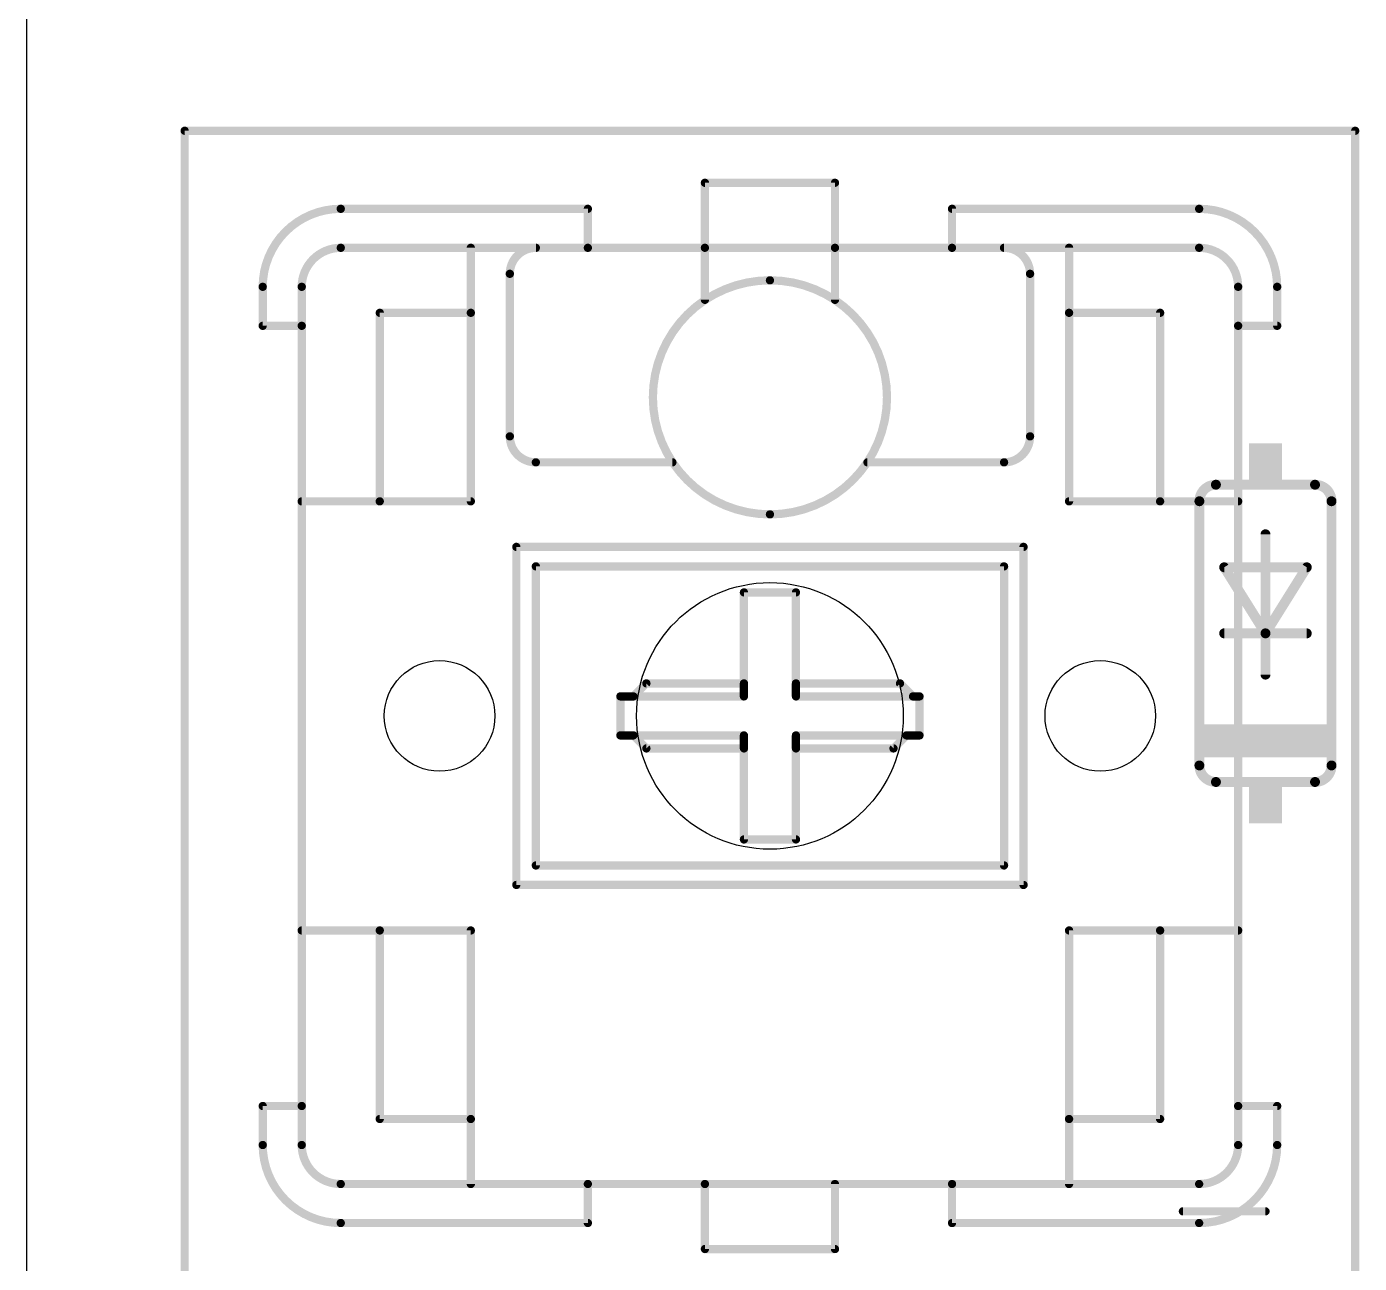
# Model space of a CAD drawing. Extents: x 0 to 155, y -1 to 106.
# Drawn here: x 0 to 20.49, y 34.76 to 53.78 of the extents above; entities that cross this region are included whole.
import ezdxf

# ---------------------------------------------------------------- set-up
doc = ezdxf.new("R2010")
doc.units = 0
doc.layers.add('20', color=7, linetype='CONTINUOUS')
doc.layers.add('21', color=253, linetype='CONTINUOUS')

# ---------------------------------------------------------------- blocks, each defined once
blk = doc.blocks.new('RECT')
blk.add_solid([(-0.5, -0.5), (0.5, -0.5), (-0.5, 0.5), (0.5, 0.5)])

msp = doc.modelspace()

# ---------------------------------------------------------------- linework, layer by layer
at = {"layer": '20'}
msp.add_line((0, 106.35), (0, -1.27), dxfattribs=at)
for centre, radius in [((11.43, 43.18), 2.05), ((6.35, 43.18), 0.85), ((16.51, 43.18), 0.85)]:
    msp.add_circle(centre, radius, dxfattribs=at)
at = {"layer": '21'}
for points, const_width in [([(2.4618, 52.18, 1), (2.3982, 52.18)], 0.0635), ([(2.43, 52.2118, 1), (2.43, 52.1482)], 0.0635), ([(20.4617, 52.18, 1), (20.3983, 52.18)], 0.0635), ([(20.43, 52.1482, 1), (20.43, 52.2118)], 0.0635), ([(10.4618, 51.38, 1), (10.3982, 51.38)], 0.0635), ([(10.43, 51.4118, 1), (10.43, 51.3483)], 0.0635), ([(12.4618, 51.38, 1), (12.3982, 51.38)], 0.0635), ([(12.43, 51.3483, 1), (12.43, 51.4118)], 0.0635), ([(4.83, 50.98, 0.4142), (3.63, 49.78)], 0.127), ([(4.83, 51.0118, 1), (4.83, 50.9483)], 0.0635), ([(4.83, 50.9483, 1), (4.83, 51.0118)], 0.0635), ([(8.6618, 50.98, 1), (8.5983, 50.98)], 0.0635), ([(8.63, 50.9483, 1), (8.63, 51.0118)], 0.0635), ([(14.2618, 50.98, 1), (14.1982, 50.98)], 0.0635), ([(14.23, 51.0118, 1), (14.23, 50.9483)], 0.0635), ([(18.03, 51.0118, 1), (18.03, 50.9483)], 0.0635), ([(19.23, 49.78, 0.4142), (18.03, 50.98)], 0.127), ([(18.03, 50.9483, 1), (18.03, 51.0118)], 0.0635), ([(4.83, 50.38, 0.4142), (4.23, 49.78)], 0.127), ([(4.83, 50.4118, 1), (4.83, 50.3483)], 0.0635), ([(4.83, 50.3483, 1), (4.83, 50.4118)], 0.0635), ([(6.8617, 50.38, 1), (6.7983, 50.38)], 0.0635), ([(7.83, 50.38, 0.4142), (7.43, 49.98)], 0.127), ([(7.83, 50.3483, 1), (7.83, 50.4118)], 0.0635), ([(8.63, 50.4118, 1), (8.63, 50.3483)], 0.0635), ([(8.63, 50.3483, 1), (8.63, 50.4118)], 0.0635), ([(10.4618, 50.38, 1), (10.3982, 50.38)], 0.0635), ([(10.43, 50.4118, 1), (10.43, 50.3483)], 0.0635), ([(10.43, 50.3483, 1), (10.43, 50.4118)], 0.0635), ([(12.4618, 50.38, 1), (12.3982, 50.38)], 0.0635), ([(12.43, 50.4118, 1), (12.43, 50.3483)], 0.0635), ([(12.43, 50.3483, 1), (12.43, 50.4118)], 0.0635), ([(14.23, 50.4118, 1), (14.23, 50.3483)], 0.0635), ([(14.23, 50.3483, 1), (14.23, 50.4118)], 0.0635), ([(15.03, 50.4118, 1), (15.03, 50.3483)], 0.0635), ([(15.43, 49.98, 0.4142), (15.03, 50.38)], 0.127), ([(16.0617, 50.38, 1), (15.9983, 50.38)], 0.0635), ([(18.03, 50.4118, 1), (18.03, 50.3483)], 0.0635), ([(18.63, 49.78, 0.4142), (18.03, 50.38)], 0.127), ([(18.03, 50.3483, 1), (18.03, 50.4118)], 0.0635), ([(8.5983, 50.38, 1), (8.6618, 50.38)], 0.0635), ([(10.3982, 50.38, 1), (10.4618, 50.38)], 0.0635), ([(12.3982, 50.38, 1), (12.4618, 50.38)], 0.0635), ([(14.1982, 50.38, 1), (14.2618, 50.38)], 0.0635), ([(7.4618, 49.98, 1), (7.3983, 49.98)], 0.0635), ([(7.3983, 49.98, 1), (7.4618, 49.98)], 0.0635), ([(15.4618, 49.98, 1), (15.3983, 49.98)], 0.0635), ([(15.3983, 49.98, 1), (15.4618, 49.98)], 0.0635), ([(3.6618, 49.78, 1), (3.5983, 49.78)], 0.0635), ([(3.5983, 49.78, 1), (3.6618, 49.78)], 0.0635), ([(4.2618, 49.78, 1), (4.1983, 49.78)], 0.0635), ([(4.1983, 49.78, 1), (4.2618, 49.78)], 0.0635), ([(11.43, 49.88, 1), (11.43, 46.28)], 0.127), ([(11.43, 49.9118, 1), (11.43, 49.8483)], 0.0635), ([(11.43, 46.28, 1), (11.43, 49.88)], 0.127), ([(11.43, 49.8483, 1), (11.43, 49.9118)], 0.0635), ([(18.6618, 49.78, 1), (18.5983, 49.78)], 0.0635), ([(18.5983, 49.78, 1), (18.6618, 49.78)], 0.0635), ([(19.2617, 49.78, 1), (19.1983, 49.78)], 0.0635), ([(19.1983, 49.78, 1), (19.2617, 49.78)], 0.0635), ([(10.3982, 49.58, 1), (10.4618, 49.58)], 0.0635), ([(12.3982, 49.58, 1), (12.4618, 49.58)], 0.0635), ([(5.43, 49.4118, 1), (5.43, 49.3483)], 0.0635), ([(5.4618, 49.38, 1), (5.3983, 49.38)], 0.0635), ([(6.8617, 49.38, 1), (6.7983, 49.38)], 0.0635), ([(6.7983, 49.38, 1), (6.8617, 49.38)], 0.0635), ([(6.83, 49.3483, 1), (6.83, 49.4118)], 0.0635), ([(16.03, 49.4118, 1), (16.03, 49.3483)], 0.0635), ([(16.0617, 49.38, 1), (15.9983, 49.38)], 0.0635), ([(15.9983, 49.38, 1), (16.0617, 49.38)], 0.0635), ([(17.4617, 49.38, 1), (17.3983, 49.38)], 0.0635), ([(17.43, 49.3483, 1), (17.43, 49.4118)], 0.0635), ([(3.63, 49.2118, 1), (3.63, 49.1482)], 0.0635), ([(3.5983, 49.18, 1), (3.6618, 49.18)], 0.0635), ([(4.2618, 49.18, 1), (4.1983, 49.18)], 0.0635), ([(4.1983, 49.18, 1), (4.2618, 49.18)], 0.0635), ([(4.23, 49.1482, 1), (4.23, 49.2118)], 0.0635), ([(18.6618, 49.18, 1), (18.5983, 49.18)], 0.0635), ([(18.63, 49.2118, 1), (18.63, 49.1482)], 0.0635), ([(18.5983, 49.18, 1), (18.6618, 49.18)], 0.0635), ([(19.1983, 49.18, 1), (19.2617, 49.18)], 0.0635), ([(19.23, 49.1482, 1), (19.23, 49.2118)], 0.0635), ([(7.43, 47.48, 0.4142), (7.83, 47.08)], 0.127), ([(7.4618, 47.48, 1), (7.3983, 47.48)], 0.0635), ([(7.3983, 47.48, 1), (7.4618, 47.48)], 0.0635), ([(15.03, 47.08, 0.4142), (15.43, 47.48)], 0.127), ([(15.4618, 47.48, 1), (15.3983, 47.48)], 0.0635), ([(15.3983, 47.48, 1), (15.4618, 47.48)], 0.0635), ([(7.83, 47.1118, 1), (7.83, 47.0483)], 0.0635), ([(7.83, 47.0483, 1), (7.83, 47.1118)], 0.0635), ([(9.93, 47.0483, 1), (9.93, 47.1118)], 0.0635), ([(12.93, 47.1118, 1), (12.93, 47.0483)], 0.0635), ([(15.03, 47.1118, 1), (15.03, 47.0483)], 0.0635), ([(15.03, 47.0483, 1), (15.03, 47.1118)], 0.0635), ([(18.288, 46.736, 0.4142), (18.034, 46.482)], 0.1524), ([(18.288, 46.7741, 1), (18.288, 46.6979)], 0.0762), ([(18.288, 46.6979, 1), (18.288, 46.7741)], 0.0762), ([(20.066, 46.482, 0.4142), (19.812, 46.736)], 0.1524), ([(19.812, 46.7741, 1), (19.812, 46.6979)], 0.0762), ([(19.812, 46.6979, 1), (19.812, 46.7741)], 0.0762), ([(4.23, 46.5118, 1), (4.23, 46.4483)], 0.0635), ([(5.43, 46.5118, 1), (5.43, 46.4483)], 0.0635), ([(5.43, 46.4483, 1), (5.43, 46.5118)], 0.0635), ([(6.83, 46.4483, 1), (6.83, 46.5118)], 0.0635), ([(16.03, 46.5118, 1), (16.03, 46.4483)], 0.0635), ([(17.43, 46.5118, 1), (17.43, 46.4483)], 0.0635), ([(17.43, 46.4483, 1), (17.43, 46.5118)], 0.0635), ([(18.0721, 46.482, 1), (17.9959, 46.482)], 0.0762), ([(18.63, 46.4483, 1), (18.63, 46.5118)], 0.0635), ([(20.1041, 46.482, 1), (20.0279, 46.482)], 0.0762), ([(5.3983, 46.48, 1), (5.4618, 46.48)], 0.0635), ([(6.7983, 46.48, 1), (6.8617, 46.48)], 0.0635), ([(11.43, 46.3118, 1), (11.43, 46.2482)], 0.0635), ([(11.43, 46.2482, 1), (11.43, 46.3118)], 0.0635), ([(15.9983, 46.48, 1), (16.0617, 46.48)], 0.0635), ([(17.3983, 46.48, 1), (17.4617, 46.48)], 0.0635), ([(17.9959, 46.482, 1), (18.0721, 46.482)], 0.0762), ([(20.0279, 46.482, 1), (20.1041, 46.482)], 0.0762), ([(19.0881, 45.974, 1), (19.0119, 45.974)], 0.0762), ([(7.53, 45.8118, 1), (7.53, 45.7482)], 0.0635), ([(7.5617, 45.78, 1), (7.4983, 45.78)], 0.0635), ([(15.3618, 45.78, 1), (15.2982, 45.78)], 0.0635), ([(15.33, 45.7482, 1), (15.33, 45.8118)], 0.0635), ([(7.83, 45.5118, 1), (7.83, 45.4483)], 0.0635), ([(7.8617, 45.48, 1), (7.7983, 45.48)], 0.0635), ([(15.0618, 45.48, 1), (14.9983, 45.48)], 0.0635), ([(15.03, 45.4483, 1), (15.03, 45.5118)], 0.0635), ([(18.415, 45.5041, 1), (18.415, 45.4279)], 0.0762), ([(18.4473, 45.4862, 1), (18.3827, 45.4458)], 0.0762), ([(19.7173, 45.4458, 1), (19.6527, 45.4862)], 0.0762), ([(19.685, 45.4279, 1), (19.685, 45.5041)], 0.0762), ([(11.03, 45.1118, 1), (11.03, 45.0483)], 0.0635), ([(11.0618, 45.08, 1), (10.9983, 45.08)], 0.0635), ([(11.8618, 45.08, 1), (11.7982, 45.08)], 0.0635), ([(11.83, 45.0483, 1), (11.83, 45.1118)], 0.0635), ([(18.415, 44.4881, 1), (18.415, 44.4119)], 0.0762), ([(19.0881, 44.45, 1), (19.0119, 44.45)], 0.0762), ([(19.05, 44.4881, 1), (19.05, 44.4119)], 0.0762), ([(19.0177, 44.4702, 1), (19.0823, 44.4298)], 0.0762), ([(19.0119, 44.45, 1), (19.0881, 44.45)], 0.0762), ([(19.0177, 44.4298, 1), (19.0823, 44.4702)], 0.0762), ([(19.05, 44.4119, 1), (19.05, 44.4881)], 0.0762), ([(19.685, 44.4119, 1), (19.685, 44.4881)], 0.0762), ([(9.53, 43.7118, 1), (9.53, 43.6482)], 0.0635), ([(9.5525, 43.6575, 1), (9.5075, 43.7025)], 0.0635), ([(11.0618, 43.68, 1), (10.9983, 43.68)], 0.0635), ([(10.9983, 43.68, 1), (11.0618, 43.68)], 0.0635), ([(11.03, 43.6482, 1), (11.03, 43.7118)], 0.0635), ([(11.8618, 43.68, 1), (11.7982, 43.68)], 0.0635), ([(11.7982, 43.68, 1), (11.8618, 43.68)], 0.0635), ([(11.83, 43.7118, 1), (11.83, 43.6482)], 0.0635), ([(13.4525, 43.7025, 1), (13.4075, 43.6575)], 0.0635), ([(13.43, 43.6482, 1), (13.43, 43.7118)], 0.0635), ([(19.0119, 43.815, 1), (19.0881, 43.815)], 0.0762), ([(9.13, 43.5118, 1), (9.13, 43.4483)], 0.0635), ([(9.1618, 43.48, 1), (9.0983, 43.48)], 0.0635), ([(9.3075, 43.5025, 1), (9.3525, 43.4575)], 0.0635), ([(9.33, 43.5118, 1), (9.33, 43.4483)], 0.0635), ([(9.33, 43.4483, 1), (9.33, 43.5118)], 0.0635), ([(10.9983, 43.48, 1), (11.0618, 43.48)], 0.0635), ([(11.03, 43.4483, 1), (11.03, 43.5118)], 0.0635), ([(11.7982, 43.48, 1), (11.8618, 43.48)], 0.0635), ([(11.83, 43.5118, 1), (11.83, 43.4483)], 0.0635), ([(13.63, 43.5118, 1), (13.63, 43.4483)], 0.0635), ([(13.6075, 43.4575, 1), (13.6525, 43.5025)], 0.0635), ([(13.63, 43.4483, 1), (13.63, 43.5118)], 0.0635), ([(13.7618, 43.48, 1), (13.6982, 43.48)], 0.0635), ([(13.73, 43.4483, 1), (13.73, 43.5118)], 0.0635), ([(9.13, 42.9118, 1), (9.13, 42.8483)], 0.0635), ([(9.0983, 42.88, 1), (9.1618, 42.88)], 0.0635), ([(9.3525, 42.9025, 1), (9.3075, 42.8575)], 0.0635), ([(9.33, 42.9118, 1), (9.33, 42.8483)], 0.0635), ([(9.33, 42.8483, 1), (9.33, 42.9118)], 0.0635), ([(11.0618, 42.88, 1), (10.9983, 42.88)], 0.0635), ([(11.03, 42.8483, 1), (11.03, 42.9118)], 0.0635), ([(11.8618, 42.88, 1), (11.7982, 42.88)], 0.0635), ([(11.83, 42.9118, 1), (11.83, 42.8483)], 0.0635), ([(13.53, 42.9118, 1), (13.53, 42.8483)], 0.0635), ([(13.5525, 42.8575, 1), (13.5075, 42.9025)], 0.0635), ([(13.53, 42.8483, 1), (13.53, 42.9118)], 0.0635), ([(13.6982, 42.88, 1), (13.7618, 42.88)], 0.0635), ([(13.73, 42.8483, 1), (13.73, 42.9118)], 0.0635), ([(9.53, 42.7118, 1), (9.53, 42.6482)], 0.0635), ([(9.5075, 42.6575, 1), (9.5525, 42.7025)], 0.0635), ([(11.0618, 42.68, 1), (10.9983, 42.68)], 0.0635), ([(10.9983, 42.68, 1), (11.0618, 42.68)], 0.0635), ([(11.03, 42.6482, 1), (11.03, 42.7118)], 0.0635), ([(11.8618, 42.68, 1), (11.7982, 42.68)], 0.0635), ([(11.7982, 42.68, 1), (11.8618, 42.68)], 0.0635), ([(11.83, 42.7118, 1), (11.83, 42.6482)], 0.0635), ([(13.3075, 42.7025, 1), (13.3525, 42.6575)], 0.0635), ([(13.33, 42.6482, 1), (13.33, 42.7118)], 0.0635), ([(18.034, 42.418, 0.4142), (18.288, 42.164)], 0.1524), ([(18.0721, 42.418, 1), (17.9959, 42.418)], 0.0762), ([(17.9959, 42.418, 1), (18.0721, 42.418)], 0.0762), ([(19.812, 42.164, 0.4142), (20.066, 42.418)], 0.1524), ([(20.1041, 42.418, 1), (20.0279, 42.418)], 0.0762), ([(20.0279, 42.418, 1), (20.1041, 42.418)], 0.0762), ([(18.288, 42.2021, 1), (18.288, 42.1259)], 0.0762), ([(18.288, 42.1259, 1), (18.288, 42.2021)], 0.0762), ([(19.812, 42.2021, 1), (19.812, 42.1259)], 0.0762), ([(19.812, 42.1259, 1), (19.812, 42.2021)], 0.0762), ([(11.03, 41.3118, 1), (11.03, 41.2482)], 0.0635), ([(10.9983, 41.28, 1), (11.0618, 41.28)], 0.0635), ([(11.7982, 41.28, 1), (11.8618, 41.28)], 0.0635), ([(11.83, 41.2482, 1), (11.83, 41.3118)], 0.0635), ([(7.83, 40.9118, 1), (7.83, 40.8483)], 0.0635), ([(7.7983, 40.88, 1), (7.8617, 40.88)], 0.0635), ([(14.9983, 40.88, 1), (15.0618, 40.88)], 0.0635), ([(15.03, 40.8483, 1), (15.03, 40.9118)], 0.0635), ([(7.53, 40.6118, 1), (7.53, 40.5483)], 0.0635), ([(7.4983, 40.58, 1), (7.5617, 40.58)], 0.0635), ([(15.2982, 40.58, 1), (15.3618, 40.58)], 0.0635), ([(15.33, 40.5483, 1), (15.33, 40.6118)], 0.0635), ([(4.23, 39.9118, 1), (4.23, 39.8483)], 0.0635), ([(5.43, 39.9118, 1), (5.43, 39.8483)], 0.0635), ([(5.4618, 39.88, 1), (5.3983, 39.88)], 0.0635), ([(5.43, 39.8483, 1), (5.43, 39.9118)], 0.0635), ([(6.8617, 39.88, 1), (6.7983, 39.88)], 0.0635), ([(6.83, 39.8483, 1), (6.83, 39.9118)], 0.0635), ([(16.03, 39.9118, 1), (16.03, 39.8483)], 0.0635), ([(16.0617, 39.88, 1), (15.9983, 39.88)], 0.0635), ([(17.43, 39.9118, 1), (17.43, 39.8483)], 0.0635), ([(17.4617, 39.88, 1), (17.3983, 39.88)], 0.0635), ([(17.43, 39.8483, 1), (17.43, 39.9118)], 0.0635), ([(18.63, 39.8483, 1), (18.63, 39.9118)], 0.0635), ([(3.6618, 37.18, 1), (3.5983, 37.18)], 0.0635), ([(3.63, 37.2118, 1), (3.63, 37.1482)], 0.0635), ([(4.2618, 37.18, 1), (4.1983, 37.18)], 0.0635), ([(4.1983, 37.18, 1), (4.2618, 37.18)], 0.0635), ([(4.23, 37.1482, 1), (4.23, 37.2118)], 0.0635), ([(18.6618, 37.18, 1), (18.5983, 37.18)], 0.0635), ([(18.63, 37.2118, 1), (18.63, 37.1482)], 0.0635), ([(18.5983, 37.18, 1), (18.6618, 37.18)], 0.0635), ([(19.2617, 37.18, 1), (19.1983, 37.18)], 0.0635), ([(19.23, 37.1482, 1), (19.23, 37.2118)], 0.0635), ([(5.43, 37.0118, 1), (5.43, 36.9483)], 0.0635), ([(5.3983, 36.98, 1), (5.4618, 36.98)], 0.0635), ([(6.8617, 36.98, 1), (6.7983, 36.98)], 0.0635), ([(6.7983, 36.98, 1), (6.8617, 36.98)], 0.0635), ([(6.83, 36.9483, 1), (6.83, 37.0118)], 0.0635), ([(16.03, 37.0118, 1), (16.03, 36.9483)], 0.0635), ([(16.0617, 36.98, 1), (15.9983, 36.98)], 0.0635), ([(15.9983, 36.98, 1), (16.0617, 36.98)], 0.0635), ([(17.3983, 36.98, 1), (17.4617, 36.98)], 0.0635), ([(17.43, 36.9483, 1), (17.43, 37.0118)], 0.0635), ([(3.63, 36.58, 0.4142), (4.83, 35.38)], 0.127), ([(3.6618, 36.58, 1), (3.5983, 36.58)], 0.0635), ([(3.5983, 36.58, 1), (3.6618, 36.58)], 0.0635), ([(4.23, 36.58, 0.4142), (4.83, 35.98)], 0.127), ([(4.2618, 36.58, 1), (4.1983, 36.58)], 0.0635), ([(4.1983, 36.58, 1), (4.2618, 36.58)], 0.0635), ([(18.03, 35.38, 0.4142), (19.23, 36.58)], 0.127), ([(18.03, 35.98, 0.4142), (18.63, 36.58)], 0.127), ([(18.6618, 36.58, 1), (18.5983, 36.58)], 0.0635), ([(18.5983, 36.58, 1), (18.6618, 36.58)], 0.0635), ([(19.2617, 36.58, 1), (19.1983, 36.58)], 0.0635), ([(19.1983, 36.58, 1), (19.2617, 36.58)], 0.0635), ([(4.83, 36.0118, 1), (4.83, 35.9483)], 0.0635), ([(4.83, 35.9483, 1), (4.83, 36.0118)], 0.0635), ([(6.7983, 35.98, 1), (6.8617, 35.98)], 0.0635), ([(8.63, 36.0118, 1), (8.63, 35.9483)], 0.0635), ([(8.6618, 35.98, 1), (8.5983, 35.98)], 0.0635), ([(8.63, 35.9483, 1), (8.63, 36.0118)], 0.0635), ([(10.4618, 35.98, 1), (10.3982, 35.98)], 0.0635), ([(10.43, 36.0118, 1), (10.43, 35.9483)], 0.0635), ([(10.43, 35.9483, 1), (10.43, 36.0118)], 0.0635), ([(12.4618, 35.98, 1), (12.3982, 35.98)], 0.0635), ([(14.2618, 35.98, 1), (14.1982, 35.98)], 0.0635), ([(14.23, 36.0118, 1), (14.23, 35.9483)], 0.0635), ([(14.23, 35.9483, 1), (14.23, 36.0118)], 0.0635), ([(15.9983, 35.98, 1), (16.0617, 35.98)], 0.0635), ([(18.03, 36.0118, 1), (18.03, 35.9483)], 0.0635), ([(18.03, 35.9483, 1), (18.03, 36.0118)], 0.0635), ([(17.78, 35.5918, 1), (17.78, 35.5282)], 0.0635), ([(19.05, 35.5282, 1), (19.05, 35.5918)], 0.0635), ([(4.83, 35.4118, 1), (4.83, 35.3483)], 0.0635), ([(4.83, 35.3483, 1), (4.83, 35.4118)], 0.0635), ([(8.5983, 35.38, 1), (8.6618, 35.38)], 0.0635), ([(8.63, 35.3483, 1), (8.63, 35.4118)], 0.0635), ([(14.1982, 35.38, 1), (14.2618, 35.38)], 0.0635), ([(14.23, 35.4118, 1), (14.23, 35.3483)], 0.0635), ([(18.03, 35.4118, 1), (18.03, 35.3483)], 0.0635), ([(18.03, 35.3483, 1), (18.03, 35.4118)], 0.0635), ([(10.3982, 34.98, 1), (10.4618, 34.98)], 0.0635), ([(10.43, 35.0118, 1), (10.43, 34.9483)], 0.0635), ([(12.3982, 34.98, 1), (12.4618, 34.98)], 0.0635), ([(12.43, 34.9483, 1), (12.43, 35.0118)], 0.0635)]:
    msp.add_lwpolyline(points, format="xyb", dxfattribs=dict(at, const_width=const_width))
for points, const_width in [([(2.43, 52.18), (20.43, 52.18)], 0.127), ([(2.43, 34.18), (2.43, 52.18)], 0.127), ([(20.43, 52.18), (20.43, 34.18)], 0.127), ([(10.43, 51.38), (12.43, 51.38)], 0.127), ([(10.43, 50.38), (10.43, 51.38)], 0.127), ([(12.43, 50.38), (12.43, 51.38)], 0.127), ([(4.83, 50.98), (8.63, 50.98)], 0.127), ([(8.63, 50.38), (8.63, 50.98)], 0.127), ([(14.23, 50.98), (18.03, 50.98)], 0.127), ([(14.23, 50.38), (14.23, 50.98)], 0.127), ([(4.83, 50.38), (8.63, 50.38)], 0.127), ([(6.83, 50.38), (6.83, 49.38)], 0.127), ([(8.63, 50.38), (10.43, 50.38)], 0.127), ([(10.43, 50.38), (12.43, 50.38)], 0.127), ([(10.43, 49.58), (10.43, 50.38)], 0.127), ([(12.43, 50.38), (14.23, 50.38)], 0.127), ([(12.43, 50.38), (12.43, 49.58)], 0.127), ([(14.23, 50.38), (18.03, 50.38)], 0.127), ([(16.03, 50.38), (16.03, 49.38)], 0.127), ([(7.43, 47.48), (7.43, 49.98)], 0.127), ([(15.43, 47.48), (15.43, 49.98)], 0.127), ([(3.63, 49.18), (3.63, 49.78)], 0.127), ([(4.23, 49.18), (4.23, 49.78)], 0.127), ([(18.63, 49.78), (18.63, 49.18)], 0.127), ([(19.23, 49.78), (19.23, 49.18)], 0.127), ([(5.43, 49.38), (5.43, 46.48)], 0.127), ([(6.83, 49.38), (5.43, 49.38)], 0.127), ([(6.83, 49.38), (6.83, 46.48)], 0.127), ([(16.03, 49.38), (16.03, 46.48)], 0.127), ([(17.43, 49.38), (16.03, 49.38)], 0.127), ([(17.43, 49.38), (17.43, 46.48)], 0.127), ([(4.23, 49.18), (3.63, 49.18)], 0.127), ([(4.23, 37.18), (4.23, 49.18)], 0.127), ([(18.63, 49.18), (18.63, 37.18)], 0.127), ([(18.63, 49.18), (19.23, 49.18)], 0.127), ([(7.83, 47.08), (9.93, 47.08)], 0.127), ([(12.93, 47.08), (15.03, 47.08)], 0.127), ([(18.288, 46.736), (19.812, 46.736)], 0.1524), ([(5.43, 46.48), (4.23, 46.48)], 0.127), ([(6.83, 46.48), (5.43, 46.48)], 0.127), ([(17.43, 46.48), (16.03, 46.48)], 0.127), ([(18.63, 46.48), (17.43, 46.48)], 0.127), ([(18.034, 42.418), (18.034, 46.482)], 0.1524), ([(20.066, 42.418), (20.066, 46.482)], 0.1524), ([(19.05, 44.45), (19.05, 45.974)], 0.1524), ([(7.53, 40.58), (7.53, 45.78)], 0.127), ([(7.53, 45.78), (15.33, 45.78)], 0.127), ([(15.33, 45.78), (15.33, 40.58)], 0.127), ([(7.83, 40.88), (7.83, 45.48)], 0.127), ([(7.83, 45.48), (15.03, 45.48)], 0.127), ([(15.03, 45.48), (15.03, 40.88)], 0.127), ([(18.415, 45.466), (19.685, 45.466)], 0.1524), ([(19.05, 44.45), (18.415, 45.466)], 0.1524), ([(19.685, 45.466), (19.05, 44.45)], 0.1524), ([(11.03, 43.68), (11.03, 45.08)], 0.127), ([(11.03, 45.08), (11.83, 45.08)], 0.127), ([(11.83, 45.08), (11.83, 43.68)], 0.127), ([(18.415, 44.45), (19.05, 44.45)], 0.1524), ([(19.05, 43.815), (19.05, 44.45)], 0.1524), ([(19.05, 44.45), (19.685, 44.45)], 0.1524), ([(9.53, 43.68), (9.33, 43.48)], 0.127), ([(11.03, 43.68), (9.53, 43.68)], 0.127), ([(11.03, 43.48), (11.03, 43.68)], 0.127), ([(11.83, 43.68), (11.83, 43.48)], 0.127), ([(13.43, 43.68), (11.83, 43.68)], 0.127), ([(13.63, 43.48), (13.43, 43.68)], 0.127), ([(9.13, 42.88), (9.13, 43.48)], 0.127), ([(9.13, 43.48), (9.33, 43.48)], 0.127), ([(9.33, 43.48), (11.03, 43.48)], 0.127), ([(11.83, 43.48), (13.63, 43.48)], 0.127), ([(13.73, 43.48), (13.63, 43.48)], 0.127), ([(13.73, 43.48), (13.73, 42.88)], 0.127), ([(9.33, 42.88), (9.13, 42.88)], 0.127), ([(11.03, 42.88), (9.33, 42.88)], 0.127), ([(9.33, 42.88), (9.53, 42.68)], 0.127), ([(11.03, 42.68), (11.03, 42.88)], 0.127), ([(13.53, 42.88), (11.83, 42.88)], 0.127), ([(11.83, 42.88), (11.83, 42.68)], 0.127), ([(13.53, 42.88), (13.33, 42.68)], 0.127), ([(13.73, 42.88), (13.53, 42.88)], 0.127), ([(11.03, 42.68), (9.53, 42.68)], 0.127), ([(11.03, 41.28), (11.03, 42.68)], 0.127), ([(11.83, 42.68), (11.83, 41.28)], 0.127), ([(13.33, 42.68), (11.83, 42.68)], 0.127), ([(18.288, 42.164), (19.812, 42.164)], 0.1524), ([(11.83, 41.28), (11.03, 41.28)], 0.127), ([(15.03, 40.88), (7.83, 40.88)], 0.127), ([(15.33, 40.58), (7.53, 40.58)], 0.127), ([(5.43, 39.88), (4.23, 39.88)], 0.127), ([(6.83, 39.88), (5.43, 39.88)], 0.127), ([(5.43, 39.88), (5.43, 36.98)], 0.127), ([(6.83, 39.88), (6.83, 36.98)], 0.127), ([(17.43, 39.88), (16.03, 39.88)], 0.127), ([(16.03, 39.88), (16.03, 36.98)], 0.127), ([(18.63, 39.88), (17.43, 39.88)], 0.127), ([(17.43, 39.88), (17.43, 36.98)], 0.127), ([(3.63, 36.58), (3.63, 37.18)], 0.127), ([(4.23, 37.18), (3.63, 37.18)], 0.127), ([(4.23, 36.58), (4.23, 37.18)], 0.127), ([(18.63, 37.18), (18.63, 36.58)], 0.127), ([(18.63, 37.18), (19.23, 37.18)], 0.127), ([(19.23, 37.18), (19.23, 36.58)], 0.127), ([(6.83, 36.98), (5.43, 36.98)], 0.127), ([(6.83, 36.98), (6.83, 35.98)], 0.127), ([(16.03, 36.98), (16.03, 35.98)], 0.127), ([(17.43, 36.98), (16.03, 36.98)], 0.127), ([(8.63, 35.98), (4.83, 35.98)], 0.127), ([(10.43, 35.98), (8.63, 35.98)], 0.127), ([(8.63, 35.38), (8.63, 35.98)], 0.127), ([(14.23, 35.98), (10.43, 35.98)], 0.127), ([(10.43, 34.98), (10.43, 35.98)], 0.127), ([(12.43, 34.98), (12.43, 35.98)], 0.127), ([(18.03, 35.98), (14.23, 35.98)], 0.127), ([(14.23, 35.38), (14.23, 35.98)], 0.127), ([(17.78, 35.56), (19.05, 35.56)], 0.127), ([(8.63, 35.38), (4.83, 35.38)], 0.127), ([(18.03, 35.38), (14.23, 35.38)], 0.127), ([(10.43, 34.98), (12.43, 34.98)], 0.127)]:
    msp.add_lwpolyline(points, dxfattribs=dict(at, const_width=const_width))

# ---------------------------------------------------------------- block references
at = {"layer": '21', "rotation": 90}
for p, xscale, yscale in [((19.05, 47.0535), 0.635, 0.508), ((19.05, 42.799), 0.508, 2.032), ((19.05, 41.8465), 0.635, 0.508)]:
    msp.add_blockref('RECT', p, dxfattribs=dict(at, xscale=xscale, yscale=yscale))

doc.saveas('drawing.dxf')
